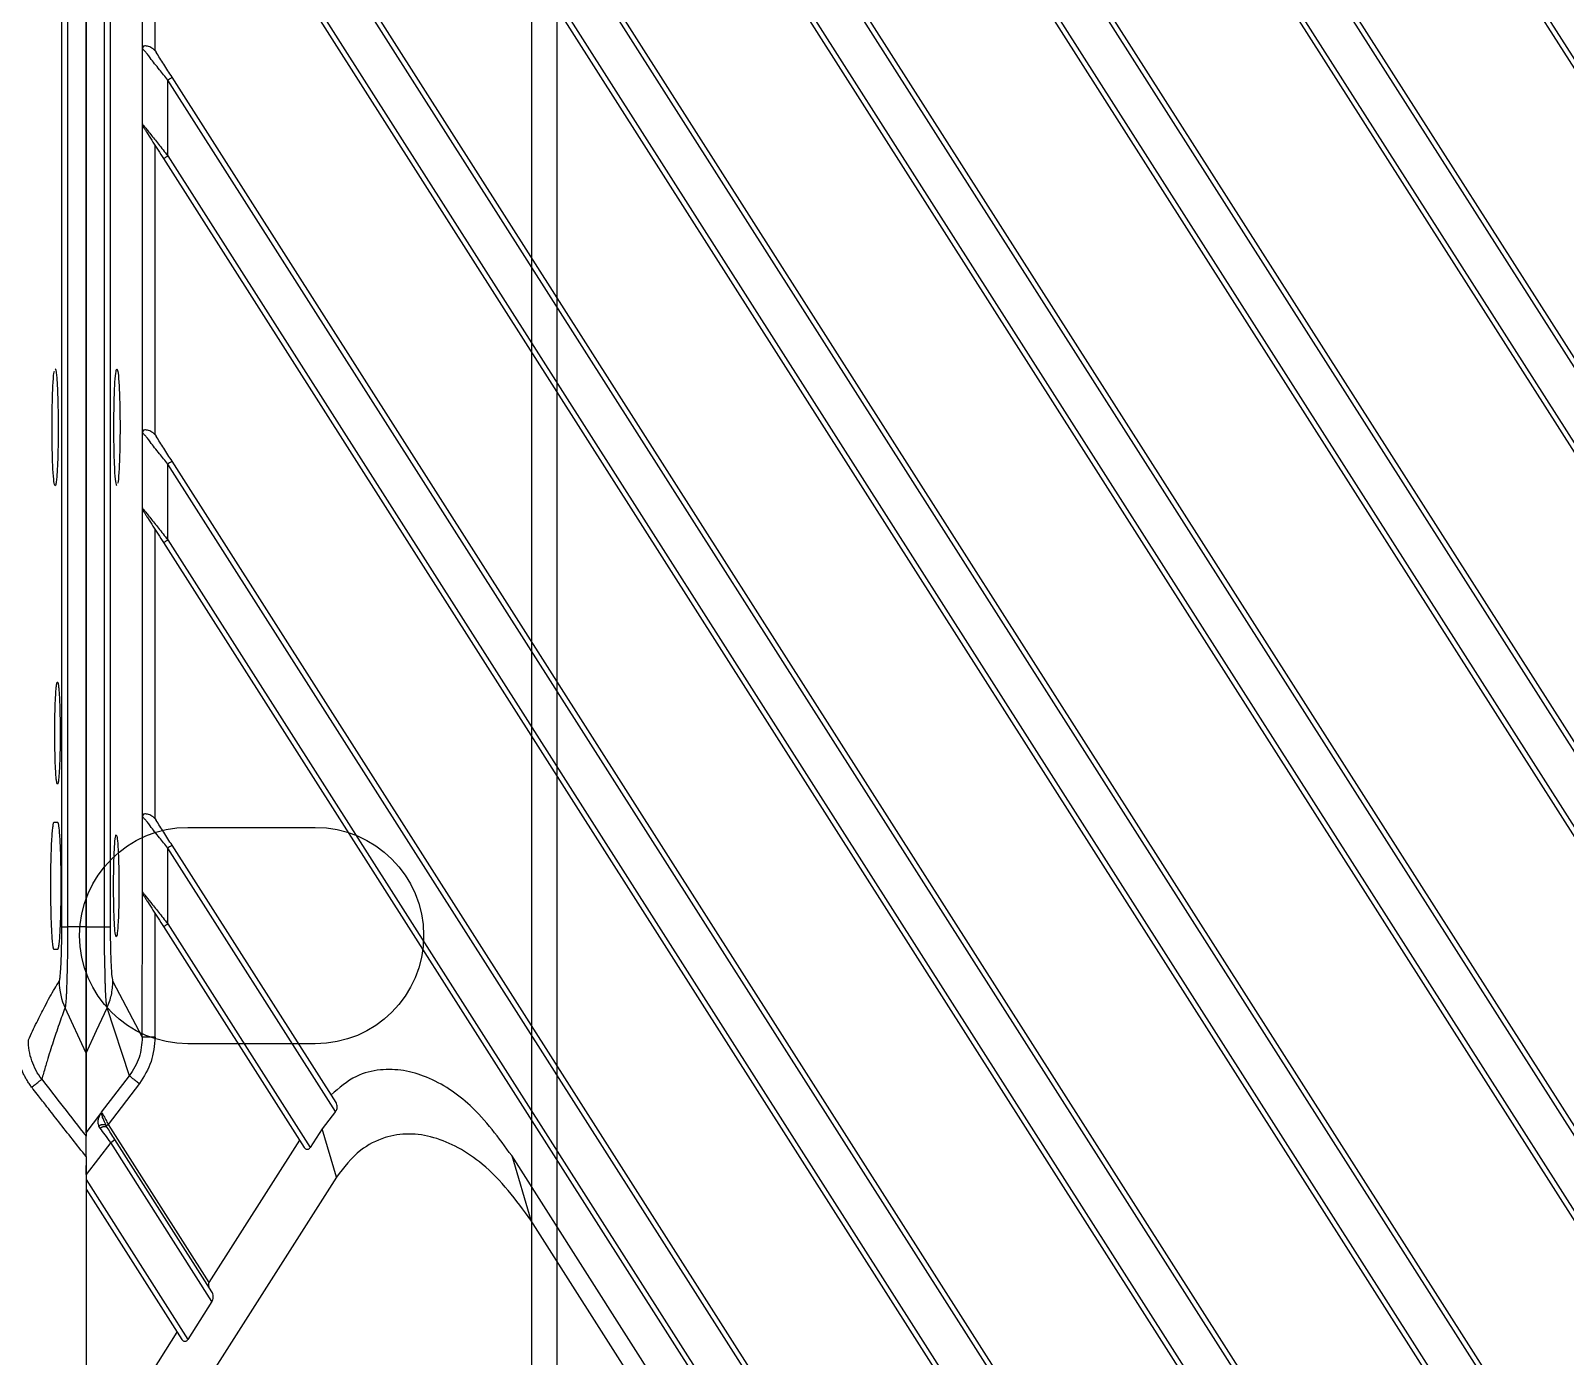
# Model space of a CAD drawing. Header units: millimetres. Extents: x 620 to 19791, y 2539 to 6969.
# Drawn here: x 17474.8 to 17535, y 3831.3 to 3883.4 of the extents above; entities that cross this region are included whole.
import ezdxf

# ---------------------------------------------------------------- set-up
doc = ezdxf.new("R2010")
doc.units = ezdxf.units.MM

# ---------------------------------------------------------------- blocks, each defined once
blk = doc.blocks.new('tugj')
at = {"color": 7, "linetype": 'Continuous', "lineweight": 25}
for p, q in [((12754.593, 4868.257), (12754.593, 5107.475)), ((12754.818, 5107.475), (12754.818, 4868.257)), ((12755.543, 5107.475), (12755.543, 4868.256)), ((12754.291, 4872.366), (12754.422, 4872.366)), ((12755.543, 4868.256), (12754.818, 4868.257)), ((12754.422, 4867.366), (12754.291, 4867.366)), ((12755.543, 4863.305), (12754.719, 4865.075)), ((12755.543, 4859.237), (12755.543, 4850.811))]:
    blk.add_line(p, q, dxfattribs=at)
for points, knots in [([(12754.329, 4885.566), (12754.314, 4885.601), (12754.282, 4885.67), (12754.242, 4886.199), (12754.215, 4886.956), (12754.206, 4887.855), (12754.215, 4888.761), (12754.242, 4889.516), (12754.274, 4889.987), (12754.298, 4890.051), (12754.305, 4890.072)], [0, 0, 0, 0, 0.134319, 0.267816, 0.400285, 0.534044, 0.667719, 0.800888, 0.935788, 1, 1, 1, 1]), ([(12754.329, 4890.165), (12754.332, 4890.164), (12754.337, 4890.162), (12754.345, 4890.147), (12754.353, 4890.123), (12754.361, 4890.088), (12754.368, 4890.044), (12754.381, 4889.955), (12754.397, 4889.789), (12754.415, 4889.503), (12754.43, 4889.157), (12754.441, 4888.758), (12754.448, 4888.326), (12754.451, 4887.875), (12754.449, 4887.424), (12754.442, 4886.99), (12754.431, 4886.589), (12754.416, 4886.238), (12754.397, 4885.947), (12754.379, 4885.755), (12754.361, 4885.639), (12754.345, 4885.577), (12754.335, 4885.57), (12754.329, 4885.566)], [0, 0, 0, 0, 0.021245, 0.042243, 0.063084, 0.083861, 0.104667, 0.125596, 0.188211, 0.250208, 0.311749, 0.373875, 0.436451, 0.498749, 0.560974, 0.623545, 0.685901, 0.747871, 0.810407, 0.873806, 0.915692, 0.957504, 1, 1, 1, 1]), ([(12754.422, 4873.866), (12754.42, 4873.866), (12754.415, 4873.868), (12754.408, 4873.881), (12754.401, 4873.902), (12754.395, 4873.932), (12754.388, 4873.971), (12754.377, 4874.048), (12754.363, 4874.193), (12754.347, 4874.441), (12754.334, 4874.742), (12754.325, 4875.089), (12754.319, 4875.465), (12754.317, 4875.857), (12754.318, 4876.25), (12754.324, 4876.627), (12754.334, 4876.976), (12754.347, 4877.281), (12754.363, 4877.533), (12754.379, 4877.701), (12754.394, 4877.802), (12754.408, 4877.856), (12754.417, 4877.862), (12754.422, 4877.865)], [0, 0, 0, 0, 0.021346, 0.04241, 0.063283, 0.084056, 0.104826, 0.125687, 0.188, 0.250088, 0.311855, 0.37391, 0.43641, 0.498756, 0.56095, 0.623521, 0.685882, 0.747997, 0.810632, 0.873704, 0.915461, 0.957304, 1, 1, 1, 1]), ([(12754.422, 4877.865), (12754.424, 4877.865), (12754.429, 4877.863), (12754.436, 4877.85), (12754.443, 4877.829), (12754.449, 4877.799), (12754.456, 4877.761), (12754.467, 4877.683), (12754.481, 4877.538), (12754.497, 4877.29), (12754.51, 4876.989), (12754.519, 4876.642), (12754.525, 4876.266), (12754.527, 4875.874), (12754.526, 4875.481), (12754.52, 4875.104), (12754.51, 4874.755), (12754.497, 4874.45), (12754.481, 4874.198), (12754.465, 4874.03), (12754.45, 4873.929), (12754.436, 4873.875), (12754.427, 4873.869), (12754.422, 4873.866)], [0, 0, 0, 0, 0.0213462, 0.0424102, 0.0632826, 0.0840565, 0.1048263, 0.1256867, 0.1880002, 0.2500884, 0.3118546, 0.3739104, 0.4364096, 0.498756, 0.56095, 0.6235213, 0.6858817, 0.7479967, 0.8106315, 0.8737037, 0.9154607, 0.9573041, 1, 1, 1, 1]), ([(12754.291, 4867.366), (12754.288, 4867.367), (12754.282, 4867.369), (12754.274, 4867.385), (12754.265, 4867.411), (12754.257, 4867.449), (12754.249, 4867.497), (12754.235, 4867.594), (12754.218, 4867.774), (12754.198, 4868.085), (12754.182, 4868.462), (12754.169, 4868.895), (12754.162, 4869.365), (12754.159, 4869.855), (12754.162, 4870.346), (12754.169, 4870.818), (12754.181, 4871.254), (12754.197, 4871.635), (12754.217, 4871.951), (12754.236, 4872.147), (12754.253, 4872.261), (12754.265, 4872.321), (12754.278, 4872.359), (12754.287, 4872.363), (12754.291, 4872.366)], [0, 0, 0, 0, 0.021266, 0.042279, 0.063129, 0.083909, 0.104712, 0.125632, 0.188258, 0.250226, 0.311751, 0.373866, 0.436434, 0.498716, 0.56093, 0.623487, 0.685841, 0.747786, 0.810291, 0.873704, 0.905168, 0.936491, 0.967996, 1, 1, 1, 1]), ([(12754.422, 4872.366), (12754.425, 4872.365), (12754.431, 4872.363), (12754.439, 4872.346), (12754.448, 4872.32), (12754.456, 4872.282), (12754.464, 4872.234), (12754.478, 4872.137), (12754.495, 4871.957), (12754.515, 4871.646), (12754.532, 4871.269), (12754.544, 4870.836), (12754.551, 4870.366), (12754.554, 4869.876), (12754.551, 4869.385), (12754.544, 4868.913), (12754.532, 4868.477), (12754.516, 4868.096), (12754.496, 4867.78), (12754.477, 4867.584), (12754.46, 4867.47), (12754.448, 4867.41), (12754.435, 4867.372), (12754.426, 4867.368), (12754.422, 4867.366)], [0, 0, 0, 0, 0.021266, 0.04228, 0.063133, 0.083918, 0.104727, 0.125654, 0.188289, 0.250252, 0.311778, 0.373897, 0.436467, 0.49875, 0.560967, 0.623526, 0.685879, 0.747829, 0.81035, 0.87375, 0.905196, 0.936506, 0.968002, 1, 1, 1, 1]), ([(12754.488, 4866.115), (12754.49, 4866.118), (12754.495, 4866.126), (12754.502, 4866.148), (12754.508, 4866.178), (12754.515, 4866.215), (12754.522, 4866.261), (12754.532, 4866.35), (12754.547, 4866.509), (12754.563, 4866.777), (12754.576, 4867.097), (12754.584, 4867.419), (12754.59, 4867.719), (12754.592, 4867.986), (12754.593, 4868.166), (12754.593, 4868.257)], [0, 0, 0, 0, 0.0416119, 0.08292, 0.1240818, 0.1652564, 0.2066027, 0.2482777, 0.3730485, 0.4978515, 0.6231824, 0.7485419, 0.8325348, 0.9158986, 1, 1, 1, 1]), ([(12754.818, 4868.257), (12754.818, 4868.204), (12754.818, 4868.1), (12754.817, 4867.944), (12754.816, 4867.788), (12754.815, 4867.617), (12754.813, 4867.38), (12754.811, 4867.111), (12754.807, 4866.833), (12754.8, 4866.507), (12754.791, 4866.239), (12754.783, 4865.952), (12754.776, 4865.758), (12754.767, 4865.562), (12754.759, 4865.428), (12754.75, 4865.313), (12754.741, 4865.215), (12754.731, 4865.126), (12754.723, 4865.093), (12754.719, 4865.075)], [0, 0, 0, 0, 0.033447, 0.06694, 0.10045, 0.133952, 0.178484, 0.256865, 0.314724, 0.372797, 0.496328, 0.529331, 0.623045, 0.681398, 0.745872, 0.794433, 0.852976, 0.921558, 1, 1, 1, 1]), ([(12755.543, 4868.256), (12755.543, 4868.184), (12755.543, 4868.039), (12755.543, 4867.823), (12755.543, 4867.608), (12755.543, 4867.395), (12755.543, 4867.184), (12755.543, 4866.974), (12755.543, 4866.766), (12755.543, 4866.338), (12755.543, 4865.71), (12755.543, 4864.958), (12755.543, 4864.315), (12755.543, 4863.899), (12755.543, 4863.643), (12755.543, 4863.493), (12755.543, 4863.376), (12755.543, 4863.329), (12755.543, 4863.305)], [0, 0, 0, 0, 0.030431, 0.060693, 0.090843, 0.120939, 0.151037, 0.181194, 0.211469, 0.241916, 0.370934, 0.500028, 0.629046, 0.758139, 0.818819, 0.879051, 0.939292, 1, 1, 1, 1]), ([(12753.281, 4863.817), (12753.335, 4863.935), (12753.444, 4864.17), (12753.605, 4864.506), (12753.764, 4864.827), (12753.937, 4865.163), (12754.12, 4865.502), (12754.308, 4865.833), (12754.43, 4866.023), (12754.488, 4866.115)], [0, 0, 0, 0, 0.136003, 0.269855, 0.401557, 0.531111, 0.699451, 0.855745, 1, 1, 1, 1]), ([(12754.719, 4865.075), (12754.709, 4865.05), (12754.689, 4865.001), (12754.649, 4864.897), (12754.582, 4864.711), (12754.482, 4864.432), (12754.366, 4864.091), (12754.207, 4863.614), (12754.042, 4863.092), (12753.898, 4862.599), (12753.827, 4862.354), (12753.804, 4862.276)], [0, 0, 0, 0, 0.031231, 0.062467, 0.124948, 0.249927, 0.38178, 0.499933, 0.762201, 0.923745, 1, 1, 1, 1]), ([(12753.407, 4861.969), (12753.374, 4862.014), (12753.308, 4862.104), (12753.218, 4862.246), (12753.136, 4862.391), (12753.062, 4862.54), (12752.997, 4862.693), (12752.92, 4862.9), (12752.847, 4863.165), (12752.791, 4863.489), (12752.785, 4863.707), (12752.781, 4863.817)], [0, 0, 0, 0, 0.084861, 0.169101, 0.25296, 0.336679, 0.420502, 0.504669, 0.670214, 0.834663, 1, 1, 1, 1]), ([(12753.804, 4862.275), (12753.635, 4862.494), (12753.503, 4862.741), (12753.326, 4863.264), (12753.28, 4863.54), (12753.281, 4863.817)], [0, 0, 0, 0, 0.5, 0.5, 1, 1, 1, 1]), ([(12755.543, 4863.305), (12755.543, 4863.18), (12755.543, 4862.903), (12755.543, 4862.357), (12755.543, 4861.667), (12755.543, 4860.966), (12755.543, 4860.423), (12755.543, 4860.155), (12755.543, 4860.039)], [0, 0, 0, 0, 0.113992, 0.252662, 0.503552, 0.752664, 0.893657, 1, 1, 1, 1]), ([(12753.407, 4861.969), (12753.452, 4862.003), (12753.499, 4862.04), (12753.592, 4862.112), (12753.636, 4862.146), (12753.712, 4862.204), (12753.743, 4862.228), (12753.786, 4862.262), (12753.799, 4862.272), (12753.804, 4862.275)], [0, 0, 0, 0, 0.25, 0.25, 0.5, 0.5, 0.75, 0.75, 1, 1, 1, 1]), ([(12755.545, 4859.237), (12755.188, 4859.692), (12754.675, 4860.346), (12754.05, 4861.142), (12753.717, 4861.569), (12753.516, 4861.824), (12753.429, 4861.94), (12753.407, 4861.969)], [0, 0, 0, 0, 0.4999959, 0.7187302, 0.8749748, 0.9687302, 1, 1, 1, 1]), ([(12753.804, 4862.276), (12754.085, 4861.913), (12754.664, 4861.166), (12755.244, 4860.421), (12755.542, 4860.039)], [0, 0, 0, 0, 0.486421, 1, 1, 1, 1]), ([(12755.545, 4859.237), (12755.545, 4859.259), (12755.545, 4859.308), (12755.544, 4859.402), (12755.542, 4859.521), (12755.542, 4859.648), (12755.543, 4859.767), (12755.543, 4859.867), (12755.543, 4859.952), (12755.543, 4860.015), (12755.543, 4860.031), (12755.543, 4860.039)], [0, 0, 0, 0, 0.066161, 0.147469, 0.285965, 0.428915, 0.548302, 0.676783, 0.786689, 0.89845, 1, 1, 1, 1])]:
    blk.add_open_spline(points, degree=3, knots=knots, dxfattribs=at)
for points in [[(12754.593, 4868.257), (12754.609, 4868.257), (12754.686, 4868.257), (12754.818, 4868.257)], [(12754.488, 4866.115), (12754.489, 4865.755), (12754.572, 4865.393), (12754.719, 4865.075)]]:
    blk.add_open_spline(points, degree=3, dxfattribs=at)
blk = doc.blocks.new('*U204')
blk.add_blockref('tugj', (-12530.543, -4991.113))
blk = doc.blocks.new('*U205')
at = {"color": 0, "linetype": 'ByBlock', "lineweight": -2, "transparency": 16777216}
blk.add_blockref('*U204', (0, 0), dxfattribs=at)
blk = doc.blocks.new('tgd')
at = {"color": 7, "linetype": 'Continuous', "lineweight": 25}
for p, q in [((18142.478, 4763.247), (18142.478, 5002.465)), ((18142.478, 5002.465), (18142.478, 4763.246)), ((18143.203, 4763.247), (18143.203, 5002.465)), ((18143.428, 5002.465), (18143.428, 4763.247)), ((18145.519, 4883.86), (18237.958, 4738.761)), ((18145.687, 4883.968), (18238.958, 4737.561)), ((18231.252, 4737.561), (18145.687, 4871.87)), ((18230.725, 4738.761), (18145.856, 4871.978)), ((18145.519, 4868.785), (18228.353, 4738.761)), ((18145.687, 4868.892), (18229.355, 4737.561)), ((18221.648, 4737.561), (18145.687, 4856.795)), ((18221.121, 4738.761), (18145.856, 4856.902)), ((18145.519, 4853.71), (18218.749, 4738.761)), ((18145.687, 4853.817), (18219.751, 4737.561)), ((18212.044, 4737.561), (18145.687, 4841.72)), ((18211.517, 4738.761), (18145.856, 4841.827)), ((18145.519, 4838.634), (18209.145, 4738.761)), ((18145.687, 4838.742), (18210.147, 4737.561)), ((18202.44, 4737.561), (18145.687, 4826.644)), ((18201.913, 4738.761), (18145.856, 4826.752)), ((18145.519, 4823.559), (18199.541, 4738.761)), ((18145.687, 4823.666), (18200.543, 4737.561)), ((18192.836, 4737.561), (18145.687, 4811.569)), ((18192.308, 4738.761), (18145.856, 4811.676)), ((18144.688, 4797.749), (18144.688, 4809.846)), ((18145.187, 4797.642), (18145.187, 4809.005)), ((18145.519, 4808.483), (18189.937, 4738.761)), ((18145.687, 4808.591), (18190.939, 4737.561)), ((18144.688, 4794.77), (18144.688, 4797.749)), ((18145.187, 4797.642), (18145.232, 4797.581)), ((18183.232, 4737.561), (18145.687, 4796.493)), ((18145.687, 4793.516), (18145.687, 4796.493)), ((18182.704, 4738.761), (18145.856, 4796.601)), ((18144.688, 4782.674), (18144.688, 4794.77)), ((18145.187, 4782.567), (18145.187, 4793.929)), ((18145.519, 4793.408), (18177.883, 4742.606)), ((18145.687, 4793.516), (18178.122, 4742.603)), ((18144.688, 4779.695), (18144.688, 4782.674)), ((18145.187, 4782.567), (18145.232, 4782.506)), ((18145.687, 4778.44), (18145.687, 4781.418)), ((18170.595, 4742.321), (18145.687, 4781.418)), ((18170.784, 4742.396), (18145.856, 4781.525)), ((18144.688, 4767.598), (18144.688, 4779.695)), ((18145.187, 4767.492), (18145.187, 4778.854)), ((18145.519, 4778.333), (18169.174, 4741.201)), ((18145.687, 4778.44), (18169.306, 4741.366)), ((18144.688, 4764.619), (18144.688, 4767.598)), ((18145.187, 4767.492), (18145.232, 4767.43)), ((18145.687, 4763.365), (18145.687, 4766.343)), ((18152.273, 4756.005), (18145.687, 4766.343)), ((18152.29, 4756.351), (18145.856, 4766.45)), ((18144.687, 4758.92), (18144.688, 4764.619)), ((18145.187, 4758.921), (18145.187, 4763.778)), ((18142.478, 4763.247), (18143.203, 4763.247)), ((18143.203, 4763.247), (18143.428, 4763.247)), ((18145.519, 4763.257), (18151.039, 4754.593)), ((18145.687, 4763.365), (18151.276, 4754.593)), ((18143.533, 4761.105), (18144.687, 4758.92)), ((18144.178, 4757.398), (18143.301, 4760.065)), ((18143.089, 4755.968), (18144.178, 4757.398)), ((18144.574, 4757.097), (18143.351, 4755.492)), ((18142.478, 4755.164), (18143.06, 4755.924)), ((18143.06, 4755.924), (18143.089, 4755.968)), ((18143.06, 4755.924), (18143.089, 4755.948)), ((18143.089, 4755.968), (18143.092, 4755.945)), ((18152.273, 4756.005), (18151.742, 4755.325)), ((18143.037, 4755.343), (18142.986, 4755.427)), ((18143.311, 4755.37), (18143.27, 4755.44)), ((18143.351, 4755.492), (18147.304, 4749.288)), ((18151.742, 4755.325), (18151.276, 4754.593)), ((18152.308, 4753.421), (18151.742, 4755.325)), ((18143.445, 4754.788), (18142.478, 4753.526)), ((18143.445, 4754.788), (18143.613, 4754.895)), ((18147.422, 4748.544), (18143.445, 4754.788)), ((18147.422, 4748.916), (18143.613, 4754.895)), ((18150.861, 4754.872), (18147.304, 4749.288)), ((18142.478, 4754.227), (18142.478, 4745.802)), ((18167.919, 4740.561), (18159.187, 4754.267)), ((18159.187, 4754.267), (18159.941, 4751.729)), ((18142.478, 4753.526), (18142.478, 4753.877)), ((18142.478, 4753.526), (18142.478, 4753.327)), ((18142.478, 4753.327), (18146.474, 4747.055)), ((18152.308, 4753.421), (18146.162, 4743.773)), ((18142.478, 4752.955), (18146.237, 4747.055)), ((18168.628, 4738.093), (18159.941, 4751.729)), ((18147.422, 4748.544), (18146.474, 4747.055)), ((18147.439, 4748.885), (18147.422, 4748.916)), ((18144.872, 4745.471), (18146.059, 4747.334))]:
    blk.add_line(p, q, dxfattribs=at)
at = {"color": 7, "linetype": 'Continuous', "lineweight": 25, "flags": 128}
for points in [[(18145.856, 4781.525), (18145.853, 4781.523), (18145.843, 4781.517), (18145.828, 4781.507), (18145.807, 4781.494), (18145.781, 4781.478), (18145.752, 4781.459), (18145.72, 4781.439), (18145.687, 4781.418)], [(18145.856, 4766.45), (18145.853, 4766.448), (18145.843, 4766.442), (18145.828, 4766.432), (18145.807, 4766.419), (18145.781, 4766.402), (18145.752, 4766.384), (18145.72, 4766.364), (18145.687, 4766.343)], [(18145.519, 4763.257), (18145.522, 4763.259), (18145.532, 4763.265), (18145.547, 4763.275), (18145.568, 4763.289), (18145.594, 4763.305), (18145.623, 4763.324), (18145.654, 4763.344), (18145.687, 4763.365)], [(18142.478, 4758.295), (18142.89, 4759.18), (18143.301, 4760.065)]]:
    blk.add_lwpolyline(points, dxfattribs=at)
at = {"color": 7, "linetype": 'Continuous', "lineweight": 25}
for points, knots in [([(18145.187, 4797.642), (18145.162, 4797.669), (18145.113, 4797.721), (18145.023, 4797.776), (18144.931, 4797.811), (18144.848, 4797.83), (18144.782, 4797.834), (18144.715, 4797.815), (18144.699, 4797.776), (18144.688, 4797.749)], [0, 0, 0, 0, 0.134133, 0.262204, 0.388534, 0.527306, 0.642566, 0.751832, 1, 1, 1, 1]), ([(18145.687, 4796.493), (18145.579, 4796.63), (18145.339, 4796.931), (18145.059, 4797.266), (18144.891, 4797.509), (18144.793, 4797.619), (18144.713, 4797.698), (18144.697, 4797.732), (18144.688, 4797.749)], [0, 0, 0, 0, 0.257383, 0.568189, 0.677429, 0.771192, 0.881044, 1, 1, 1, 1]), ([(18145.856, 4796.601), (18145.746, 4796.774), (18145.526, 4797.119), (18145.329, 4797.428), (18145.232, 4797.581)], [0, 0, 0, 0, 0.502857, 1, 1, 1, 1]), ([(18145.687, 4796.493), (18145.71, 4796.507), (18145.754, 4796.536), (18145.809, 4796.571), (18145.848, 4796.596), (18145.854, 4796.599), (18145.856, 4796.601)], [0, 0, 0, 0, 0.249966, 0.49999, 0.750001, 1, 1, 1, 1]), ([(18144.688, 4794.77), (18144.694, 4794.763), (18144.707, 4794.748), (18144.774, 4794.662), (18144.878, 4794.532), (18145.056, 4794.307), (18145.332, 4793.964), (18145.563, 4793.672), (18145.687, 4793.516)], [0, 0, 0, 0, 0.093369, 0.196879, 0.314763, 0.449932, 0.705777, 1, 1, 1, 1]), ([(18144.765, 4794.591), (18144.743, 4794.626), (18144.704, 4794.687), (18144.693, 4794.746), (18144.688, 4794.77)], [0, 0, 0, 0, 0.585177, 1, 1, 1, 1]), ([(18144.765, 4794.591), (18144.785, 4794.559), (18144.828, 4794.493), (18144.941, 4794.314), (18145.168, 4793.959), (18145.378, 4793.629), (18145.519, 4793.408)], [0, 0, 0, 0, 0.115366, 0.245983, 0.496103, 1, 1, 1, 1]), ([(18145.519, 4793.408), (18145.521, 4793.41), (18145.526, 4793.413), (18145.565, 4793.438), (18145.621, 4793.473), (18145.665, 4793.501), (18145.687, 4793.516)], [0, 0, 0, 0, 0.249988, 0.49998, 0.749994, 1, 1, 1, 1]), ([(18143.691, 4780.556), (18143.675, 4780.591), (18143.644, 4780.66), (18143.604, 4781.189), (18143.577, 4781.946), (18143.567, 4782.846), (18143.577, 4783.749), (18143.603, 4784.514), (18143.643, 4785.05), (18143.675, 4785.12), (18143.691, 4785.155)], [0, 0, 0, 0, 0.125437, 0.250107, 0.373815, 0.498729, 0.623565, 0.747927, 0.873908, 1, 1, 1, 1]), ([(18143.691, 4785.155), (18143.707, 4785.12), (18143.738, 4785.051), (18143.778, 4784.522), (18143.805, 4783.765), (18143.815, 4782.866), (18143.806, 4781.961), (18143.779, 4781.205), (18143.746, 4780.734), (18143.723, 4780.67), (18143.715, 4780.649)], [0, 0, 0, 0, 0.134323, 0.267823, 0.400296, 0.534057, 0.667736, 0.800908, 0.935813, 1, 1, 1, 1]), ([(18145.187, 4782.567), (18145.162, 4782.594), (18145.113, 4782.646), (18145.023, 4782.701), (18144.931, 4782.736), (18144.848, 4782.754), (18144.782, 4782.759), (18144.715, 4782.74), (18144.699, 4782.701), (18144.688, 4782.674)], [0, 0, 0, 0, 0.134133, 0.262204, 0.388534, 0.527306, 0.642566, 0.751832, 1, 1, 1, 1]), ([(18145.687, 4781.418), (18145.579, 4781.554), (18145.339, 4781.856), (18145.059, 4782.19), (18144.891, 4782.433), (18144.793, 4782.544), (18144.713, 4782.622), (18144.697, 4782.656), (18144.688, 4782.674)], [0, 0, 0, 0, 0.257385, 0.568191, 0.677431, 0.771192, 0.881045, 1, 1, 1, 1]), ([(18145.856, 4781.525), (18145.746, 4781.699), (18145.526, 4782.043), (18145.329, 4782.352), (18145.232, 4782.506)], [0, 0, 0, 0, 0.502859, 1, 1, 1, 1]), ([(18144.688, 4779.695), (18144.694, 4779.688), (18144.707, 4779.673), (18144.774, 4779.587), (18144.878, 4779.457), (18145.056, 4779.231), (18145.332, 4778.889), (18145.563, 4778.597), (18145.687, 4778.44)], [0, 0, 0, 0, 0.093369, 0.196879, 0.314765, 0.449931, 0.705776, 1, 1, 1, 1]), ([(18144.765, 4779.515), (18144.743, 4779.551), (18144.704, 4779.612), (18144.693, 4779.671), (18144.688, 4779.695)], [0, 0, 0, 0, 0.585177, 1, 1, 1, 1]), ([(18144.765, 4779.515), (18144.785, 4779.484), (18144.828, 4779.417), (18144.941, 4779.239), (18145.168, 4778.884), (18145.378, 4778.554), (18145.519, 4778.333)], [0, 0, 0, 0, 0.1153656, 0.2459866, 0.4961024, 1, 1, 1, 1]), ([(18145.519, 4778.333), (18145.521, 4778.334), (18145.526, 4778.338), (18145.565, 4778.362), (18145.621, 4778.398), (18145.665, 4778.426), (18145.687, 4778.44)], [0, 0, 0, 0, 0.249984, 0.499982, 0.749995, 1, 1, 1, 1]), ([(18145.187, 4767.492), (18145.162, 4767.518), (18145.113, 4767.57), (18145.023, 4767.625), (18144.931, 4767.66), (18144.848, 4767.679), (18144.782, 4767.683), (18144.715, 4767.664), (18144.699, 4767.625), (18144.688, 4767.598)], [0, 0, 0, 0, 0.134127, 0.262205, 0.388535, 0.527307, 0.642568, 0.751834, 1, 1, 1, 1]), ([(18145.687, 4766.343), (18145.579, 4766.479), (18145.339, 4766.78), (18145.059, 4767.115), (18144.891, 4767.358), (18144.793, 4767.469), (18144.713, 4767.547), (18144.697, 4767.581), (18144.688, 4767.598)], [0, 0, 0, 0, 0.257386, 0.568192, 0.67743, 0.771193, 0.881045, 1, 1, 1, 1]), ([(18145.856, 4766.45), (18145.746, 4766.623), (18145.526, 4766.968), (18145.329, 4767.277), (18145.232, 4767.43)], [0, 0, 0, 0, 0.502859, 1, 1, 1, 1]), ([(18143.664, 4762.856), (18143.65, 4762.886), (18143.623, 4762.946), (18143.588, 4763.407), (18143.565, 4764.064), (18143.557, 4764.848), (18143.565, 4765.632), (18143.588, 4766.301), (18143.617, 4766.672), (18143.643, 4766.834), (18143.657, 4766.848), (18143.664, 4766.856)], [0, 0, 0, 0, 0.125441, 0.24983, 0.373603, 0.498412, 0.623139, 0.74756, 0.873244, 0.936089, 1, 1, 1, 1]), ([(18143.664, 4766.856), (18143.678, 4766.825), (18143.705, 4766.766), (18143.74, 4766.304), (18143.763, 4765.647), (18143.772, 4764.864), (18143.764, 4764.08), (18143.741, 4763.41), (18143.711, 4763.039), (18143.685, 4762.877), (18143.671, 4762.863), (18143.664, 4762.856)], [0, 0, 0, 0, 0.125441, 0.24983, 0.373603, 0.498413, 0.623139, 0.747559, 0.873244, 0.936089, 1, 1, 1, 1]), ([(18144.688, 4764.619), (18144.695, 4764.612), (18144.71, 4764.595), (18144.812, 4764.462), (18145.016, 4764.206), (18145.332, 4763.813), (18145.563, 4763.521), (18145.687, 4763.365)], [0, 0, 0, 0, 0.101637, 0.214875, 0.449381, 0.705453, 1, 1, 1, 1]), ([(18144.765, 4764.44), (18144.744, 4764.473), (18144.704, 4764.533), (18144.693, 4764.593), (18144.688, 4764.619)], [0, 0, 0, 0, 0.551205, 1, 1, 1, 1]), ([(18144.765, 4764.44), (18144.785, 4764.409), (18144.828, 4764.342), (18144.941, 4764.164), (18145.168, 4763.809), (18145.378, 4763.478), (18145.519, 4763.257)], [0, 0, 0, 0, 0.115365, 0.245986, 0.496104, 1, 1, 1, 1]), ([(18142.478, 4758.295), (18142.478, 4758.433), (18142.478, 4758.718), (18142.478, 4759.898), (18142.478, 4761.476), (18142.478, 4762.67), (18142.478, 4763.247)], [0, 0, 0, 0, 0.241823, 0.5, 0.758177, 1, 1, 1, 1]), ([(18142.478, 4763.246), (18142.478, 4762.669), (18142.478, 4761.476), (18142.478, 4759.898), (18142.478, 4758.719), (18142.478, 4758.433), (18142.478, 4758.295)], [0, 0, 0, 0, 0.2418251, 0.5000001, 0.7581754, 1, 1, 1, 1]), ([(18143.301, 4760.065), (18143.295, 4760.098), (18143.286, 4760.142), (18143.273, 4760.271), (18143.26, 4760.424), (18143.247, 4760.672), (18143.239, 4760.922), (18143.234, 4761.064), (18143.234, 4761.101), (18143.233, 4761.11), (18143.233, 4761.113), (18143.233, 4761.114), (18143.235, 4761.39), (18143.2, 4762.06), (18143.202, 4762.841), (18143.203, 4763.247)], [0, 0, 0, 0, 0.127925, 0.172745, 0.252082, 0.373981, 0.468633, 0.492649, 0.498849, 0.500499, 0.50096, 0.501101, 0.501181, 0.740676, 1, 1, 1, 1]), ([(18143.428, 4763.247), (18143.429, 4762.976), (18143.433, 4762.434), (18143.457, 4761.745), (18143.491, 4761.247), (18143.519, 4761.152), (18143.533, 4761.105)], [0, 0, 0, 0, 0.251351, 0.502158, 0.751874, 1, 1, 1, 1]), ([(18143.301, 4760.065), (18143.368, 4760.232), (18143.501, 4760.567), (18143.522, 4760.925), (18143.533, 4761.105)], [0, 0, 0, 0, 0.500005, 1, 1, 1, 1]), ([(18144.687, 4758.92), (18144.665, 4758.646), (18144.62, 4758.096), (18144.326, 4757.631), (18144.178, 4757.398)], [0, 0, 0, 0, 0.500224, 1, 1, 1, 1]), ([(18145.187, 4758.921), (18145.159, 4758.592), (18145.104, 4757.934), (18144.751, 4757.376), (18144.574, 4757.097)], [0, 0, 0, 0, 0.49999, 1, 1, 1, 1]), ([(18145.187, 4758.921), (18145.126, 4758.921), (18144.999, 4758.921), (18144.835, 4758.921), (18144.718, 4758.921), (18144.697, 4758.92), (18144.687, 4758.92)], [0, 0, 0, 0, 0.240726, 0.4998985, 0.759122, 1, 1, 1, 1]), ([(18142.478, 4755.164), (18142.478, 4755.422), (18142.478, 4755.941), (18142.478, 4756.795), (18142.478, 4757.582), (18142.478, 4758.105), (18142.478, 4758.295)], [0, 0, 0, 0, 0.247913, 0.497848, 0.818192, 1, 1, 1, 1]), ([(18142.478, 4758.295), (18142.478, 4757.748), (18142.478, 4757.108), (18142.478, 4756.289), (18142.478, 4755.746), (18142.478, 4755.299), (18142.478, 4755.029)], [0, 0, 0, 0, 0.5035524, 0.5890868, 0.752664, 1, 1, 1, 1]), ([(18159.187, 4754.267), (18158.683, 4754.96), (18157.777, 4756.207), (18156.209, 4757.269), (18154.956, 4757.641), (18154.01, 4757.674), (18152.972, 4757.418), (18152.411, 4756.927), (18152.098, 4756.652)], [0, 0, 0, 0, 0.295327, 0.532327, 0.639409, 0.745125, 0.857665, 1, 1, 1, 1]), ([(18144.178, 4757.398), (18144.188, 4757.39), (18144.209, 4757.375), (18144.302, 4757.304), (18144.429, 4757.207), (18144.527, 4757.133), (18144.574, 4757.097)], [0, 0, 0, 0, 0.2394158, 0.497149, 0.7564539, 1, 1, 1, 1]), ([(18152.273, 4756.005), (18152.282, 4756.015), (18152.301, 4756.037), (18152.329, 4756.094), (18152.343, 4756.174), (18152.332, 4756.269), (18152.304, 4756.323), (18152.29, 4756.351)], [0, 0, 0, 0, 0.094335, 0.200566, 0.456667, 0.716863, 1, 1, 1, 1]), ([(18142.986, 4755.427), (18142.972, 4755.473), (18142.943, 4755.562), (18142.965, 4755.736), (18143.023, 4755.85), (18143.06, 4755.924)], [0, 0, 0, 0, 0.272839, 0.528768, 1, 1, 1, 1]), ([(18143.27, 4755.44), (18143.224, 4755.541), (18143.149, 4755.703), (18143.097, 4755.872), (18143.091, 4755.925), (18143.089, 4755.948)], [0, 0, 0, 0, 0.481491, 0.776946, 1, 1, 1, 1]), ([(18143.092, 4755.945), (18143.105, 4755.929), (18143.133, 4755.895), (18143.192, 4755.793), (18143.26, 4755.658), (18143.317, 4755.556), (18143.351, 4755.492)], [0, 0, 0, 0, 0.234071, 0.48577, 0.682693, 1, 1, 1, 1]), ([(18143.27, 4755.44), (18143.254, 4755.452), (18143.229, 4755.47), (18143.182, 4755.48), (18143.141, 4755.482), (18143.099, 4755.477), (18143.057, 4755.466), (18143.019, 4755.449), (18142.997, 4755.435), (18142.986, 4755.427)], [0, 0, 0, 0, 0.232207, 0.359682, 0.491327, 0.624193, 0.75513, 0.881149, 1, 1, 1, 1]), ([(18143.445, 4754.788), (18143.371, 4754.889), (18143.222, 4755.093), (18143.099, 4755.26), (18143.037, 4755.343)], [0, 0, 0, 0, 0.4993639, 1, 1, 1, 1]), ([(18143.267, 4755.405), (18143.267, 4755.405), (18143.278, 4755.402), (18143.292, 4755.392), (18143.303, 4755.38), (18143.307, 4755.374)], [0, 0, 0, 0, 0.006181, 0.580629, 1, 1, 1, 1]), ([(18143.27, 4755.44), (18143.273, 4755.442), (18143.279, 4755.446), (18143.299, 4755.459), (18143.323, 4755.474), (18143.342, 4755.486), (18143.351, 4755.492)], [0, 0, 0, 0, 0.249998, 0.49997, 0.749987, 1, 1, 1, 1]), ([(18143.613, 4754.895), (18143.558, 4754.982), (18143.448, 4755.155), (18143.356, 4755.298), (18143.311, 4755.37)], [0, 0, 0, 0, 0.5005791, 1, 1, 1, 1]), ([(18142.478, 4754.227), (18142.478, 4754.322), (18142.478, 4754.504), (18142.478, 4754.751), (18142.478, 4754.917), (18142.478, 4755.005), (18142.478, 4755.021), (18142.478, 4755.029)], [0, 0, 0, 0, 0.286045, 0.548341, 0.786212, 0.89682, 1, 1, 1, 1]), ([(18151.039, 4754.593), (18151.055, 4754.572), (18151.084, 4754.535), (18151.138, 4754.514), (18151.181, 4754.515), (18151.214, 4754.525), (18151.247, 4754.551), (18151.266, 4754.578), (18151.276, 4754.593)], [0, 0, 0, 0, 0.29193, 0.52812, 0.642592, 0.735997, 0.854869, 1, 1, 1, 1]), ([(18159.941, 4751.729), (18159.359, 4752.52), (18158.55, 4753.623), (18157.132, 4754.587), (18156.153, 4755.007), (18155.162, 4755.167), (18154.158, 4755.012), (18153.109, 4754.475), (18152.599, 4753.803), (18152.308, 4753.421)], [0, 0, 0, 0, 0.30586, 0.426069, 0.535169, 0.639122, 0.737723, 0.850589, 1, 1, 1, 1]), ([(18142.478, 4753.327), (18142.477, 4753.272), (18142.477, 4753.181), (18142.478, 4753.076), (18142.478, 4753.016), (18142.478, 4752.982), (18142.478, 4752.959), (18142.478, 4752.956), (18142.478, 4752.955)], [0, 0, 0, 0, 0.359744, 0.595573, 0.719557, 0.825747, 0.917505, 1, 1, 1, 1]), ([(18147.304, 4749.288), (18147.297, 4749.275), (18147.283, 4749.246), (18147.278, 4749.197), (18147.282, 4749.145), (18147.296, 4749.117), (18147.304, 4749.102)], [0, 0, 0, 0, 0.199526, 0.431619, 0.714502, 1, 1, 1, 1]), ([(18147.422, 4748.544), (18147.434, 4748.566), (18147.46, 4748.617), (18147.474, 4748.704), (18147.471, 4748.799), (18147.45, 4748.855), (18147.439, 4748.885)], [0, 0, 0, 0, 0.188718, 0.428997, 0.693892, 1, 1, 1, 1]), ([(18146.237, 4747.055), (18146.253, 4747.034), (18146.282, 4746.997), (18146.336, 4746.977), (18146.379, 4746.977), (18146.412, 4746.987), (18146.445, 4747.014), (18146.464, 4747.04), (18146.474, 4747.055)], [0, 0, 0, 0, 0.291929, 0.528145, 0.642585, 0.736023, 0.854895, 1, 1, 1, 1])]:
    blk.add_open_spline(points, degree=3, knots=knots, dxfattribs=at)
at = {"color": 8, "linetype": 'Continuous', "lineweight": 25}
blk.add_open_spline([(18143.037, 4755.343), (18143.047, 4755.352), (18143.069, 4755.369), (18143.108, 4755.391), (18143.151, 4755.407), (18143.194, 4755.415), (18143.234, 4755.415), (18143.256, 4755.409), (18143.267, 4755.405)], degree=3, knots=[0, 0, 0, 0, 0.149436, 0.310701, 0.481029, 0.656237, 0.831454, 1, 1, 1, 1], dxfattribs=at)
blk = doc.blocks.new('*U206')
blk.add_blockref('tgd', (-18292.478, -4886.103))
blk = doc.blocks.new('*U207')
at = {"color": 0, "linetype": 'ByBlock', "lineweight": -2, "transparency": 16777216}
blk.add_blockref('*U206', (0, 0), dxfattribs=at)
blk = doc.blocks.new('ERTFHGJ')
at = {"color": 40, "linetype": 'Continuous', "true_color": 0xf8d731}
for p, q in [((8878.457, 3617.77), (8878.457, 3696.77)), ((8925.457, 3696.77), (8878.457, 3696.77)), ((8879.457, 3617.77), (8879.457, 3696.77)), ((8900.957, 3696.77), (8900.957, 3617.77)), ((8901.457, 3617.77), (8901.457, 3696.77)), ((8901.957, 3617.77), (8901.957, 3696.77)), ((8902.402, 3617.77), (8902.402, 3696.77)), ((8902.874, 3617.77), (8902.874, 3696.77)), ((8903.457, 3617.77), (8903.457, 3696.77)), ((8903.537, 3696.77), (8903.537, 3617.77)), ((8903.598, 3617.77), (8903.598, 3696.77)), ((8909.882, 3696.77), (8909.882, 3617.77)), ((8910.382, 3617.77), (8910.382, 3696.77)), ((8910.882, 3690.641), (8910.882, 3696.77)), ((8916.032, 3690.641), (8916.032, 3696.77)), ((8916.532, 3617.77), (8916.532, 3696.77)), ((8917.032, 3617.77), (8917.032, 3696.77)), ((8923.315, 3617.77), (8923.315, 3696.77)), ((8923.377, 3696.77), (8923.377, 3617.77)), ((8923.457, 3617.77), (8923.457, 3696.77)), ((8924.039, 3696.77), (8924.039, 3617.77)), ((8924.511, 3696.77), (8924.511, 3617.77)), ((8924.957, 3617.77), (8924.957, 3696.77)), ((8925.457, 3617.77), (8925.457, 3696.77)), ((8910.882, 3685.9), (8910.882, 3628.641)), ((8916.032, 3628.641), (8916.032, 3685.9)), ((8892.957, 3661.52), (8887.957, 3661.52)), ((8887.957, 3653.02), (8892.957, 3653.02)), ((8910.882, 3617.77), (8910.882, 3623.9)), ((8916.032, 3617.77), (8916.032, 3623.9)), ((8925.457, 3617.77), (8878.457, 3617.77))]:
    blk.add_line(p, q, dxfattribs=at)
for centre in [(8913.457, 3688.27), (8913.457, 3626.27)]:
    blk.add_circle(centre, 2.7, dxfattribs=at)
for centre, radius, start, end in [((8913.457, 3688.27), 3.5, 42.63239, 137.36761), ((8913.457, 3688.27), 3.5, 222.63239, 317.36761), ((8887.957, 3657.27), 4.25, 90, 270), ((8892.957, 3657.27), 4.25, 270, 90), ((8913.457, 3626.27), 3.5, 42.63239, 137.36761), ((8913.457, 3626.27), 3.5, 222.63239, 317.36761)]:
    blk.add_arc(centre, radius, start, end, dxfattribs=at)
for points, knots in [([(8910.387, 3688.27), (8910.387, 3688.375), (8910.388, 3688.583), (8910.395, 3688.895), (8910.413, 3689.203), (8910.446, 3689.508), (8910.5, 3689.808), (8910.568, 3690.054), (8910.639, 3690.245), (8910.704, 3690.385), (8910.783, 3690.519), (8910.846, 3690.602), (8910.882, 3690.641)], [0, 0, 0, 0, 0.127092, 0.253318, 0.378322, 0.502266, 0.625619, 0.749056, 0.811111, 0.873552, 0.936512, 1, 1, 1, 1]), ([(8916.032, 3690.641), (8916.067, 3690.602), (8916.131, 3690.519), (8916.209, 3690.385), (8916.274, 3690.245), (8916.346, 3690.054), (8916.413, 3689.808), (8916.467, 3689.508), (8916.5, 3689.203), (8916.518, 3688.895), (8916.526, 3688.583), (8916.527, 3688.375), (8916.527, 3688.27)], [0, 0, 0, 0, 0.063487, 0.126447, 0.188887, 0.250942, 0.37438, 0.497732, 0.621676, 0.746681, 0.872907, 1, 1, 1, 1]), ([(8910.882, 3685.9), (8910.846, 3685.938), (8910.783, 3686.021), (8910.704, 3686.156), (8910.639, 3686.296), (8910.567, 3686.487), (8910.5, 3686.733), (8910.446, 3687.033), (8910.413, 3687.338), (8910.395, 3687.646), (8910.388, 3687.957), (8910.387, 3688.166), (8910.387, 3688.27)], [0, 0, 0, 0, 0.063495, 0.126469, 0.188905, 0.250963, 0.374396, 0.497744, 0.621683, 0.746682, 0.87291, 1, 1, 1, 1]), ([(8916.527, 3688.27), (8916.527, 3688.166), (8916.526, 3687.957), (8916.518, 3687.646), (8916.5, 3687.338), (8916.467, 3687.033), (8916.413, 3686.733), (8916.346, 3686.487), (8916.274, 3686.296), (8916.209, 3686.156), (8916.131, 3686.021), (8916.067, 3685.938), (8916.032, 3685.9)], [0, 0, 0, 0, 0.127092, 0.253319, 0.378323, 0.502267, 0.62562, 0.749057, 0.811112, 0.873553, 0.936512, 1, 1, 1, 1]), ([(8910.387, 3626.27), (8910.387, 3626.375), (8910.388, 3626.583), (8910.395, 3626.895), (8910.413, 3627.203), (8910.446, 3627.508), (8910.5, 3627.808), (8910.568, 3628.054), (8910.639, 3628.245), (8910.704, 3628.385), (8910.783, 3628.519), (8910.846, 3628.602), (8910.882, 3628.641)], [0, 0, 0, 0, 0.127092, 0.253318, 0.378322, 0.502266, 0.625619, 0.749056, 0.811111, 0.873552, 0.936512, 1, 1, 1, 1]), ([(8916.032, 3628.641), (8916.067, 3628.602), (8916.131, 3628.519), (8916.209, 3628.385), (8916.274, 3628.245), (8916.346, 3628.054), (8916.413, 3627.808), (8916.467, 3627.508), (8916.5, 3627.203), (8916.518, 3626.895), (8916.526, 3626.583), (8916.527, 3626.375), (8916.527, 3626.27)], [0, 0, 0, 0, 0.063487, 0.126447, 0.188887, 0.250942, 0.37438, 0.497732, 0.621676, 0.746681, 0.872907, 1, 1, 1, 1]), ([(8910.882, 3623.9), (8910.846, 3623.938), (8910.783, 3624.021), (8910.704, 3624.156), (8910.639, 3624.296), (8910.567, 3624.487), (8910.5, 3624.733), (8910.446, 3625.033), (8910.413, 3625.338), (8910.395, 3625.646), (8910.388, 3625.957), (8910.387, 3626.166), (8910.387, 3626.27)], [0, 0, 0, 0, 0.063495, 0.126469, 0.188905, 0.250963, 0.374396, 0.497744, 0.621683, 0.746682, 0.87291, 1, 1, 1, 1]), ([(8916.527, 3626.27), (8916.527, 3626.166), (8916.526, 3625.957), (8916.518, 3625.646), (8916.5, 3625.338), (8916.467, 3625.033), (8916.413, 3624.733), (8916.346, 3624.487), (8916.274, 3624.296), (8916.209, 3624.156), (8916.131, 3624.021), (8916.067, 3623.938), (8916.032, 3623.9)], [0, 0, 0, 0, 0.127092, 0.253319, 0.378323, 0.502267, 0.62562, 0.749057, 0.811112, 0.873553, 0.936512, 1, 1, 1, 1])]:
    blk.add_open_spline(points, degree=3, knots=knots, dxfattribs=at)
blk = doc.blocks.new('ryfh')
at = {"xscale": -1}
blk.add_blockref('ERTFHGJ', (17197.083, 190.944), dxfattribs=at)

msp = doc.modelspace()

# ---------------------------------------------------------------- block references
for name, p in [('*U205', (17251.96016, 3971.06063)), ('*U207', (17626.96016, 3971.06063)), ('ryfh', (9176.83352, -0.35097))]:
    msp.add_blockref(name, p)

doc.saveas('drawing.dxf')
